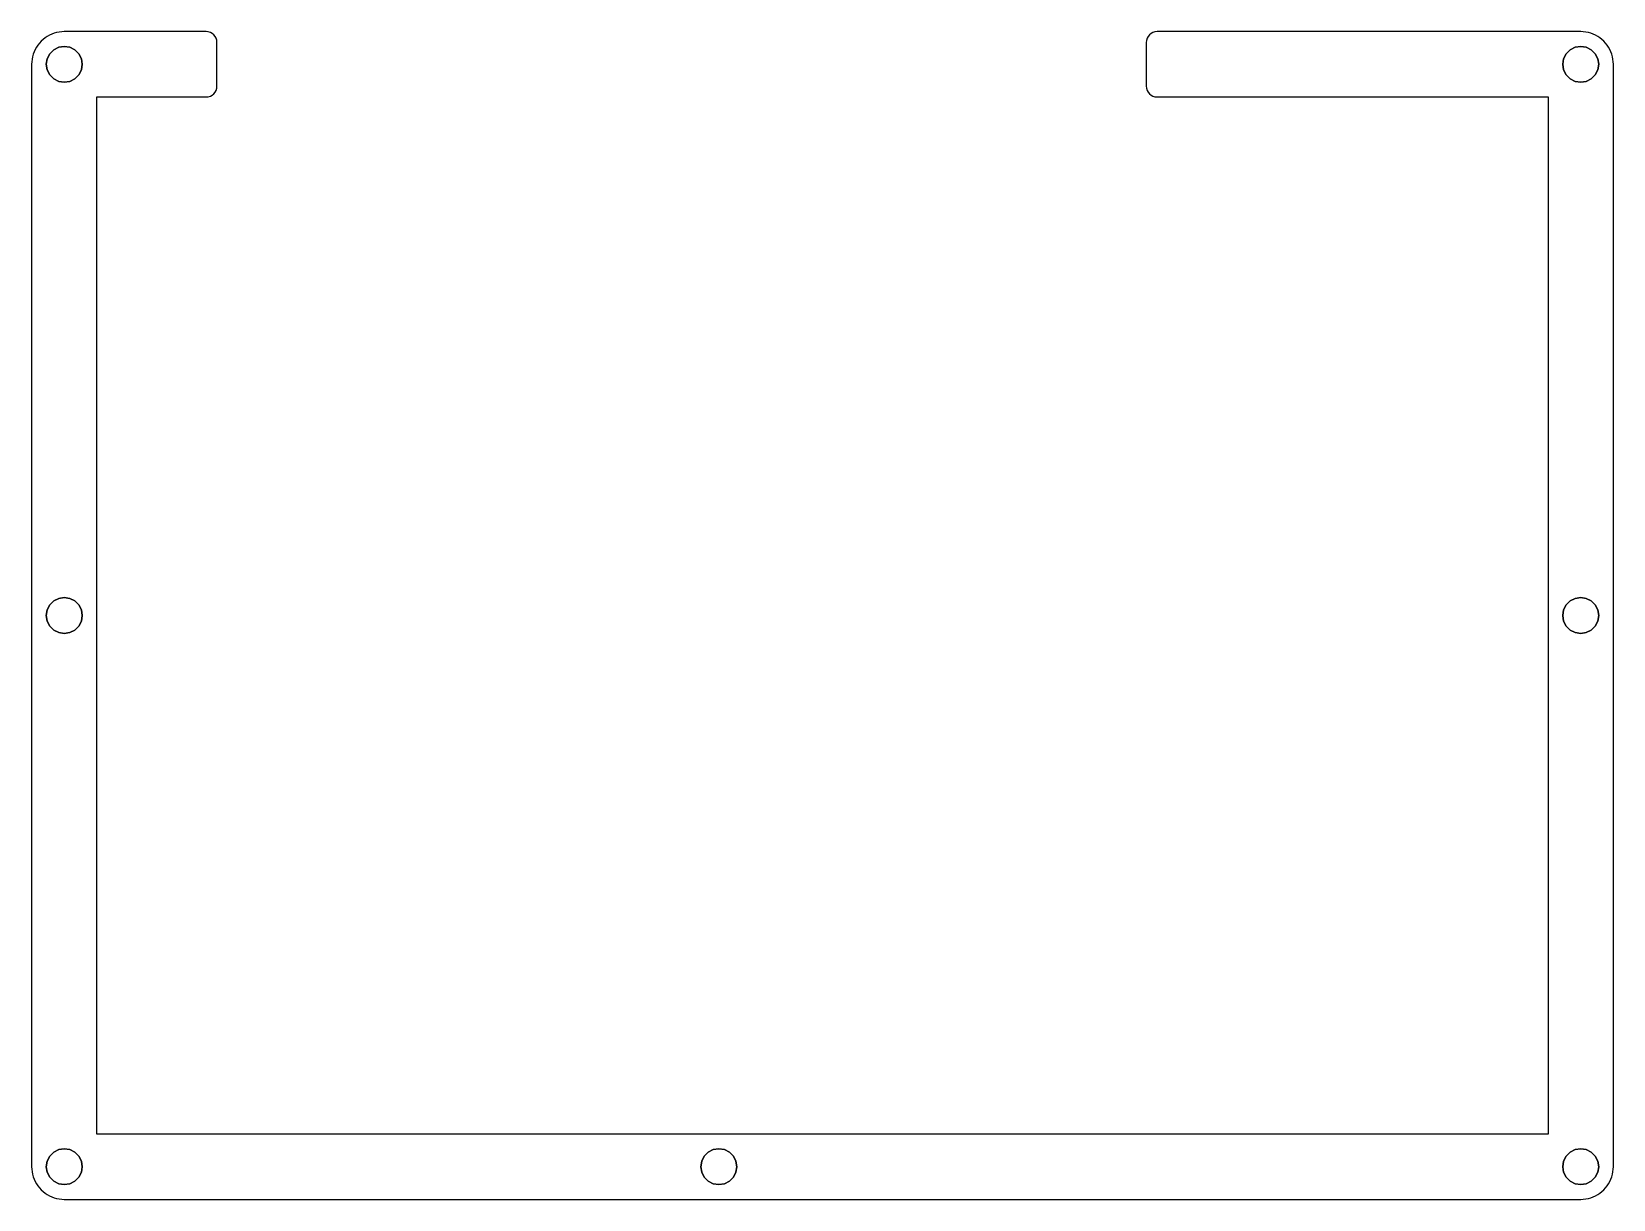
# Model space of a CAD drawing. Extents: x 14 to 426, y 14 to 318.
import ezdxf

# ---------------------------------------------------------------- set-up
doc = ezdxf.new("R2010")
doc.units = 0
doc.layers.add('viterbi-middle', color=7, linetype='CONTINUOUS')

msp = doc.modelspace()

# ---------------------------------------------------------------- linework, layer by layer
at = {"layer": 'viterbi-middle', "color": 5}
for points in [[(59.623199, 318.194985), (22.680199, 318.194985), (22.011199, 318.165985), (21.347199, 318.089985), (20.693199, 317.958985), (20.049199, 317.777985), (19.4232, 317.544985), (18.8192, 317.267985), (18.2352, 316.938985), (17.6792, 316.569985), (17.1552, 316.155985), (16.6652, 315.702985), (16.2112, 315.212985), (15.7972, 314.687985), (15.4292, 314.132985), (15.1002, 313.548985), (14.8222, 312.944985), (14.5902, 312.317985), (14.4082, 311.674985), (14.2782, 311.019985), (14.2012, 310.356985), (14.1762, 309.687985), (14.1732, 22.679992), (14.2012, 22.010992), (14.2782, 21.347992), (14.4082, 20.692992), (14.5902, 20.048992), (14.8222, 19.422992), (15.1002, 18.818992), (15.4292, 18.234992), (15.7972, 17.679992), (16.2112, 17.154992), (16.6652, 16.664992), (17.1552, 16.210992), (17.6792, 15.796992), (18.2352, 15.428992), (18.8192, 15.099992), (19.4232, 14.821992), (20.049199, 14.589992), (20.693199, 14.408992), (21.347199, 14.277992), (22.011199, 14.201992), (22.680199, 14.175992), (417.68819, 14.172992), (418.35719, 14.201992), (419.02019, 14.277992), (419.67519, 14.408992), (420.318189, 14.589992), (420.945189, 14.821992), (421.548189, 15.099992), (422.132189, 15.428992), (422.688189, 15.796992), (423.212189, 16.210992), (423.703189, 16.664992), (424.156189, 17.154992), (424.570189, 17.679992), (424.939189, 18.234992), (425.267189, 18.818992), (425.545189, 19.422992), (425.778189, 20.048992), (425.959189, 20.692992), (426.090189, 21.347992), (426.166189, 22.010992), (426.194189, 22.679992), (426.194189, 309.687985), (426.166189, 310.356985)], [(426.166189, 310.356985), (426.090189, 311.019985), (425.959189, 311.674985), (425.778189, 312.317985), (425.545189, 312.944985), (425.267189, 313.548985), (424.939189, 314.132985), (424.570189, 314.687985), (424.156189, 315.212985), (423.703189, 315.702985), (423.212189, 316.155985), (422.688189, 316.569985), (422.132189, 316.938985), (421.548189, 317.267985), (420.945189, 317.544985), (420.318189, 317.777985), (419.67519, 317.958985), (419.02019, 318.089985), (418.35719, 318.165985), (417.69019, 318.191985), (307.350192, 318.191985)], [(62.448198, 304.008985), (62.448198, 315.369985)], [(304.509192, 315.349985), (304.509192, 304.018985)], [(307.344192, 301.183985), (409.18719, 301.183985), (409.18719, 31.183992), (31.184199, 31.183992), (31.184199, 301.183985), (59.623199, 301.183985)]]:
    msp.add_lwpolyline(points, dxfattribs=at)
for points in [[(27.127199, 308.244985), (26.461199, 306.940985), (25.427199, 305.905985), (24.123199, 305.239985), (22.677199, 305.010985), (21.234199, 305.239985), (19.9302, 305.905985), (18.8962, 306.940985), (18.2292, 308.244985), (18.0002, 309.690985), (18.2292, 311.133985), (18.8962, 312.436985), (19.9302, 313.471985), (21.234199, 314.137985), (22.680199, 314.364985), (24.123199, 314.137985), (25.427199, 313.471985), (26.461199, 312.436985), (27.127199, 311.133985), (27.357199, 309.687985)], [(26.461399, 312.437385), (25.426399, 313.472385), (24.122399, 314.138385), (22.680399, 314.365385), (21.234399, 314.138385), (19.9304, 313.472385), (18.8954, 312.437385), (18.2294, 311.133385), (18.0004, 309.690385), (18.2294, 308.245385), (18.8954, 306.941385), (19.9304, 305.906385), (21.234399, 305.240385), (22.677399, 305.010385), (24.122399, 305.240385), (25.426399, 305.906385), (26.461399, 306.941385), (27.127399, 308.245385), (27.357399, 309.687385), (27.127399, 311.133385)], [(421.472089, 312.437385), (420.437089, 313.472385), (419.13309, 314.138385), (417.69109, 314.365385), (416.24509, 314.138385), (414.94109, 313.472385), (413.90609, 312.437385), (413.24009, 311.133385), (413.01309, 309.690385), (413.24009, 308.245385), (413.90609, 306.941385), (414.94109, 305.906385), (416.24509, 305.240385), (417.69109, 305.010385), (419.13309, 305.240385), (420.437089, 305.906385), (421.472089, 306.941385), (422.138089, 308.245385), (422.368089, 309.687385), (422.138089, 311.133385)], [(422.138189, 308.244985), (421.472189, 306.940985), (420.437189, 305.905985), (419.13319, 305.239985), (417.69019, 305.010985), (416.24519, 305.239985), (414.94119, 305.905985), (413.90619, 306.940985), (413.24019, 308.244985), (413.01319, 309.690985), (413.24019, 311.133985), (413.90619, 312.436985), (414.94119, 313.471985), (416.24519, 314.137985), (417.69019, 314.364985), (419.13319, 314.137985), (420.437189, 313.471985), (421.472189, 312.436985), (422.138189, 311.133985), (422.368189, 309.687985)], [(27.127199, 164.737988), (26.461199, 163.433988), (25.427199, 162.399988), (24.123199, 161.735988), (22.677199, 161.506988), (21.234199, 161.735988), (19.9302, 162.399988), (18.8962, 163.433988), (18.2292, 164.737988), (18.0002, 166.183988), (18.2292, 167.629988), (18.8962, 168.933988), (19.9302, 169.967988), (21.234199, 170.630988), (22.680199, 170.860988), (24.123199, 170.630988), (25.427199, 169.967988), (26.461199, 168.933988), (27.127199, 167.629988), (27.357199, 166.183988)], [(26.461399, 168.933488), (25.426399, 169.968488), (24.122399, 170.631488), (22.680399, 170.861488), (21.234399, 170.631488), (19.9304, 169.968488), (18.8954, 168.933488), (18.2294, 167.629488), (18.0004, 166.183488), (18.2294, 164.738488), (18.8954, 163.434488), (19.9304, 162.399488), (21.234399, 161.736488), (22.677399, 161.506488), (24.122399, 161.736488), (25.426399, 162.399488), (26.461399, 163.434488), (27.127399, 164.738488), (27.357399, 166.183488), (27.127399, 167.629488)], [(421.472089, 168.933488), (420.437089, 169.968488), (419.13309, 170.631488), (417.69109, 170.861488), (416.24509, 170.631488), (414.94109, 169.968488), (413.90609, 168.933488), (413.24009, 167.629488), (413.01309, 166.183488), (413.24009, 164.738488), (413.90609, 163.434488), (414.94109, 162.399488), (416.24509, 161.736488), (417.69109, 161.506488), (419.13309, 161.736488), (420.437089, 162.399488), (421.472089, 163.434488), (422.138089, 164.738488), (422.368089, 166.183488), (422.138089, 167.629488)], [(422.138189, 164.737988), (421.472189, 163.433988), (420.437189, 162.399988), (419.13319, 161.735988), (417.69019, 161.506988), (416.24519, 161.735988), (414.94119, 162.399988), (413.90619, 163.433988), (413.24019, 164.737988), (413.01319, 166.183988), (413.24019, 167.629988), (413.90619, 168.933988), (414.94119, 169.967988), (416.24519, 170.630988), (417.69019, 170.860988), (419.13319, 170.630988), (420.437189, 169.967988), (421.472189, 168.933988), (422.138189, 167.629988), (422.368189, 166.183988)], [(27.127199, 21.233992), (26.461199, 19.929992), (25.427199, 18.895992), (24.123199, 18.229992), (22.677199, 17.999992), (21.234199, 18.229992), (19.9302, 18.895992), (18.8962, 19.929992), (18.2292, 21.233992), (18.0002, 22.679992), (18.2292, 24.122992), (18.8962, 25.426992), (19.9302, 26.460992), (21.234199, 27.127992), (22.680199, 27.356992), (24.123199, 27.127992), (25.427199, 26.460992), (26.461199, 25.426992), (27.127199, 24.122992), (27.357199, 22.679992)], [(26.461399, 25.426792), (25.426399, 26.461792), (24.122399, 27.127792), (22.680399, 27.356792), (21.234399, 27.127792), (19.9304, 26.461792), (18.8954, 25.426792), (18.2294, 24.122792), (18.0004, 22.679792), (18.2294, 21.234792), (18.8954, 19.930792), (19.9304, 18.895792), (21.234399, 18.229792), (22.677399, 17.999792), (24.122399, 18.229792), (25.426399, 18.895792), (26.461399, 19.930792), (27.127399, 21.234792), (27.357399, 22.679792), (27.127399, 24.122792)], [(197.631195, 21.233992), (196.968195, 19.929992), (195.933195, 18.895992), (194.629195, 18.229992), (193.184195, 17.999992), (191.738195, 18.229992), (190.434195, 18.895992), (189.399195, 19.929992), (188.736195, 21.233992), (188.507195, 22.679992), (188.736195, 24.122992), (189.399195, 25.426992), (190.434195, 26.460992), (191.738195, 27.127992), (193.184195, 27.356992), (194.629195, 27.127992), (195.933195, 26.460992), (196.968195, 25.426992), (197.631195, 24.122992), (197.861195, 22.679992)], [(196.968195, 25.426792), (195.933195, 26.461792), (194.629195, 27.127792), (193.184195, 27.356792), (191.738195, 27.127792), (190.434195, 26.461792), (189.400195, 25.426792), (188.736195, 24.122792), (188.507195, 22.679792), (188.736195, 21.234792), (189.400195, 19.930792), (190.434195, 18.895792), (191.738195, 18.229792), (193.184195, 17.999792), (194.629195, 18.229792), (195.933195, 18.895792), (196.968195, 19.930792), (197.631195, 21.234792), (197.861195, 22.679792), (197.631195, 24.122792)], [(421.472089, 25.426792), (420.437089, 26.461792), (419.13309, 27.127792), (417.69109, 27.356792), (416.24509, 27.127792), (414.94109, 26.461792), (413.90609, 25.426792), (413.24009, 24.122792), (413.01309, 22.679792), (413.24009, 21.234792), (413.90609, 19.930792), (414.94109, 18.895792), (416.24509, 18.229792), (417.69109, 17.999792), (419.13309, 18.229792), (420.437089, 18.895792), (421.472089, 19.930792), (422.138089, 21.234792), (422.368089, 22.679792), (422.138089, 24.122792)], [(422.138189, 21.233992), (421.472189, 19.929992), (420.437189, 18.895992), (419.13319, 18.229992), (417.69019, 17.999992), (416.24519, 18.229992), (414.94119, 18.895992), (413.90619, 19.929992), (413.24019, 21.233992), (413.01319, 22.679992), (413.24019, 24.122992), (413.90619, 25.426992), (414.94119, 26.460992), (416.24519, 27.127992), (417.69019, 27.356992), (419.13319, 27.127992), (420.437189, 26.460992), (421.472189, 25.426992), (422.138189, 24.122992), (422.368189, 22.679992)]]:
    msp.add_lwpolyline(points, close=True, dxfattribs=at)
for points in [[(62.448198, 315.369985), (62.448198, 316.929985), (61.184198, 318.194985), (59.623199, 318.194985)], [(307.350192, 318.191985), (305.781192, 318.191985), (304.509192, 316.919985), (304.509192, 315.349985)], [(59.623199, 301.183985), (61.183198, 301.183985), (62.448198, 302.448985), (62.448198, 304.008985)], [(304.509192, 304.018985), (304.509192, 302.452985), (305.778192, 301.183985), (307.344192, 301.183985)]]:
    msp.add_open_spline(points, degree=3, dxfattribs=at)

doc.saveas('drawing.dxf')
